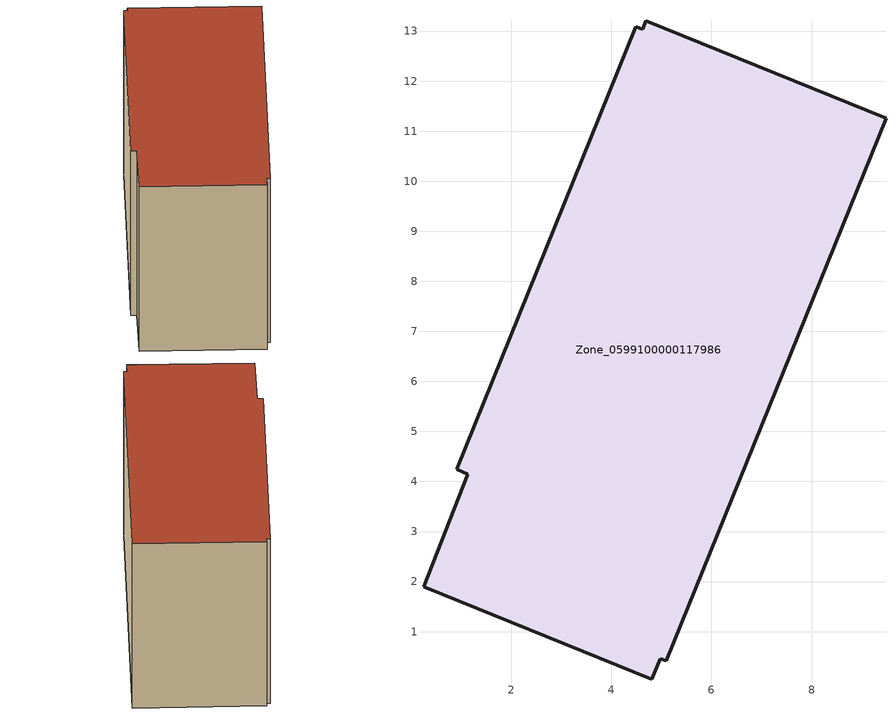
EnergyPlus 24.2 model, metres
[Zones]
Zone_0599100000117986
 floor ground (C_G): 0.91,4.24 4.49,13.09 4.62,13.03 4.69,13.2 9.49,11.26 5.1,0.42 4.97,0.45 4.81,0.05 0.24,1.9 1.13,4.14 z0
 wall outside (C_F): 1.13,4.14 0.24,1.9 4.81,0.05 4.97,0.45 5.1,0.42 9.49,11.26 4.69,13.2 4.62,13.03 4.49,13.09 0.91,4.24 1.13,4.14 z0:7.66
 roof outside (C_R): 4.49,13.09 0.91,4.24 1.13,4.14 0.24,1.9 4.81,0.05 4.97,0.45 5.1,0.42 9.49,11.26 4.69,13.2 4.62,13.03 z7.66
[BUILDING]
Pand.0599100000117986: North Axis=0; Terrain=City; Loads Convergence Tolerance Value=0.04; Temperature Convergence Tolerance Value=0.4; Solar Distribution=FullExterior; Maximum Number of Warmup Days=25; Minimum Number of Warmup Days=1
[Site:Location]
Rotterdam.The.Hague.AP_ZH_NLD Design_Conditions: Latitude=51.96; Longitude=4.45; Time Zone=1; Elevation=-4.5
[SITE:GROUNDTEMPERATURE:BUILDINGSURFACE]
18, 18, 18, 18, 18, 18, 18, 18, 18, 18, 18, 18
[MATERIAL] Thermal Absorptance=0.9; Solar Absorptance=0.7; Visible Absorptance=0.7
Name | Roughness | Thickness | Conductivity | Density | Specific Heat
G.TC.1975-1991 | MediumSmooth | 0.15 | 0.288461 | 540 | 1210
F.TC.1975-1991 | Rough | 0.3 | 0.230769 | 1920 | 840
R.TC.1975-1991 | MediumRough | 0.2 | 0.153846 | 1500 | 1000
[CONSTRUCTION]
C_G: G.TC.1975-1991
C_F: F.TC.1975-1991
C_R: R.TC.1975-1991
[ZONE]
Zone_0599100000117986: Type=1; Multiplier=1; Ceiling Height=Autocalculate; Volume=Autocalculate; Floor Area=autocalculate; Part of Total Floor Area=Yes
[ZONEINFILTRATION:DESIGNFLOWRATE]
Infil_Zone_0599100000117986: Zone or ZoneList or Space or SpaceList=Zone_0599100000117986; Schedule=AlwaysOn; Design Flow Rate Calculation Method=Flow/Area; Flow Rate per Floor Area=0.003; Constant Term Coefficient=1; Temperature Term Coefficient=0; Velocity Term Coefficient=0; Velocity Squared Term Coefficient=0
[HVACTEMPLATE:ZONE:IDEALLOADSAIRSYSTEM]
Zone_0599100000117986: Maximum Heating Supply Air Temperature=50; Minimum Cooling Supply Air Temperature=13; Maximum Heating Supply Air Humidity Ratio=0.0156; Minimum Cooling Supply Air Humidity Ratio=0.0077; Heating Limit=NoLimit; Cooling Limit=NoLimit; Dehumidification Control Type=ConstantSensibleHeatRatio; Cooling Sensible Heat Ratio=0.7; Dehumidification Setpoint=60; Humidification Control Type=None; Humidification Setpoint=30; Outdoor Air Method=None; Outdoor Air Flow Rate per Person=0.00944; Outdoor Air Flow Rate per Zone Floor Area=0; Outdoor Air Flow Rate per Zone=0; Demand Controlled Ventilation Type=None; Outdoor Air Economizer Type=NoEconomizer; Heat Recovery Type=None; Sensible Heat Recovery Effectiveness=0.7; Latent Heat Recovery Effectiveness=0.65
[ZONECONTROL:THERMOSTAT]
ThermostatControl_Zone_0599100000117986: Zone or ZoneList=Zone_0599100000117986; Control Type Schedule=DualSetpointControlType; Control 1=Thermostat_Zone_0599100000117986; Temperature Difference Between Cutout And Setpoint=0
[THERMOSTATSETPOINT:DUALSETPOINT]
Thermostat_Zone_0599100000117986: Heating Setpoint Temperature Schedule=HeatingSetpoint_Zone_0599100000117986; Cooling Setpoint Temperature Schedule=CoolingSetpoint_Zone_0599100000117986
[SCHEDULE:COMPACT]
HeatingSetpoint_Zone_0599100000117986: Through: 12/31, For: AllDays, Until: 24:00, 21
CoolingSetpoint_Zone_0599100000117986: Through: 12/31, For: AllDays, Until: 24:00, 24
DualSetpointControlType: Through: 12/31, For: AllDays, Until: 24:00, 4
AlwaysOn: Through: 12/31, For: AllDays, Until: 24:00, 1
